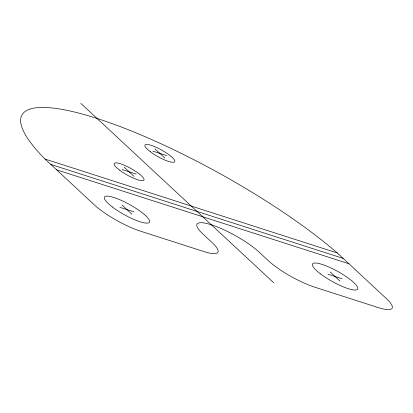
<?xml version="1.0" encoding="UTF-8"?>
<svg xmlns="http://www.w3.org/2000/svg" width="413" height="413" viewBox="0 0 413 413"><rect width="100%" height="100%" fill="white"/><g stroke="black" fill="none" stroke-linecap="round" stroke-linejoin="round"><path stroke-width="0.62" d="M152.851 151.132L166.883 155.644M122.098 169.536L136.13 174.049M45.043 159.057L337.375 253.019L385.825 298.078A37.924 8.399 29.1 0 1 377.389 307.313L315.418 287.396A37.924 8.399 29.1 0 1 267.722 260.118L259.085 252.085A38.905 8.621 29.1 0 0 211.389 224.806A38.905 8.621 29.1 0 0 202.953 234.042L211.59 242.075A37.924 8.399 29.1 0 1 203.155 251.31L141.184 231.394A37.924 8.399 29.1 0 1 93.488 204.115L45.043 159.057A203.284 45.038 29.1 0 1 97.009 118.433A203.284 45.038 29.1 0 1 337.375 253.019M50.814 164.426L343.146 258.388M56.586 169.795L348.918 263.757M119.935 207.357L133.967 211.869M328.072 274.258L342.103 278.77M330.178 271.95L339.997 281.077M154.958 148.825L164.772 157.952M80.85 103.405L273.674 282.735M124.205 167.229L134.019 176.356M122.041 205.049L131.861 214.177M112.326 206.965A25.833 5.725 29.1 0 0 149.346 222.421A25.833 5.725 29.1 0 0 119.181 199.453A25.833 5.725 29.1 0 0 112.326 206.965M320.462 273.865A25.833 5.725 29.1 0 0 357.482 289.322A25.833 5.725 29.1 0 0 327.323 266.354A25.833 5.725 29.1 0 0 320.462 273.865M119.476 170.048A17.016 3.769 29.1 0 0 143.863 180.228A17.016 3.769 29.1 0 0 123.998 165.102A17.016 3.769 29.1 0 0 119.476 170.048M150.229 151.643A17.016 3.769 29.1 0 0 174.616 161.824A17.016 3.769 29.1 0 0 154.751 146.692A17.016 3.769 29.1 0 0 150.229 151.643"/></g></svg>
